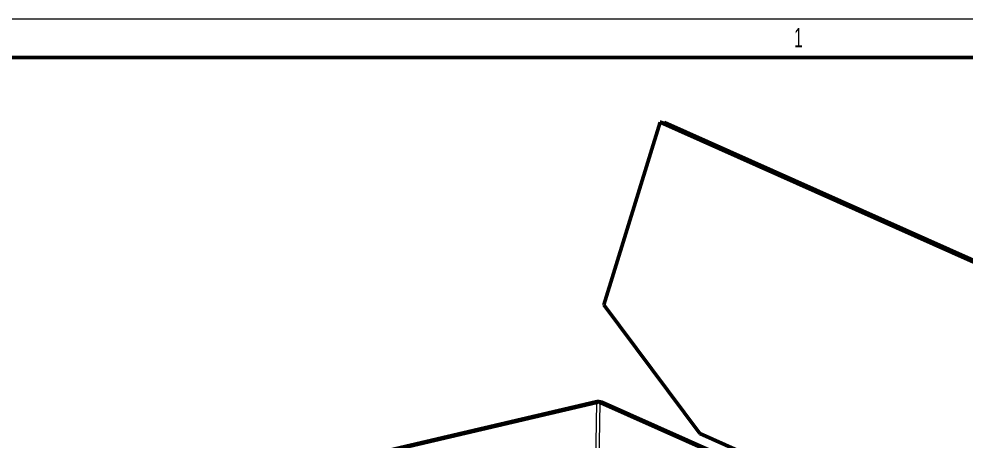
# Paper-space layout 'Лист2' of a CAD drawing. Header units: millimetres. Extents: x 0 to 420, y 0 to 297.
# Drawn here: x 213.8 to 336.7, y 242.2 to 297 of the extents above; entities that cross this region are included whole.
import ezdxf

# ---------------------------------------------------------------- set-up
doc = ezdxf.new("R2010")
doc.units = ezdxf.units.MM
doc.layers.add('ОСНОВНОЙ', color=7, linetype='Continuous', lineweight=25)
doc.styles.add('SLDTEXTSTYLE1', font='TXT', dxfattribs={"width": 0.605})

psp = doc.layouts.new('Лист2')

# ---------------------------------------------------------------- linework, layer by layer
at = {"color": 7, "linetype": 'Continuous', "lineweight": 18}
psp.add_line((0, 297), (420, 297), dxfattribs=at)
at = {"color": 7, "linetype": 'Continuous', "lineweight": 50}
for p, q in [((20, 292), (415, 292)), ((297.02, 283.61), (289.72, 259.85)), ((354.81, 257.8), (297.02, 283.61)), ((297.02, 283.61), (297.13, 283.58)), ((354.92, 257.78), (297.13, 283.58)), ((297.6, 283.53), (297.48, 283.5)), ((352.74, 258.82), (297.48, 283.5)), ((297.48, 283.5), (297.48, 283.43)), ((352.78, 258.88), (297.6, 283.53)), ((289.72, 259.85), (302.19, 243.15)), ((288.62, 247.27), (249.75, 238.18)), ((288.8, 247.19), (249.94, 238.1)), ((303.97, 240.58), (289.22, 247.17)), ((304.21, 240.64), (289.46, 247.22)), ((302.19, 243.15), (341.75, 225.48))]:
    psp.add_line(p, q, dxfattribs=at)
at = {"color": 8, "linetype": 'Continuous', "lineweight": 18}
for p, q in [((288.8, 247.19), (288.62, 247.27)), ((288.48, 227.6), (288.8, 247.19)), ((288.9, 227.69), (289.22, 247.17)), ((289.46, 247.22), (289.22, 247.17))]:
    psp.add_line(p, q, dxfattribs=at)
at = {"color": 7, "linetype": 'Continuous', "lineweight": 50}
for centre, radius, start, end in [((288.96, 245.79), 1.52, 70.4474, 102.7156), ((288.97, 246.45), 0.757, 70.4458, 102.7172)]:
    psp.add_arc(centre, radius, start, end, dxfattribs=at)
at = {"layer": 'ОСНОВНОЙ', "linetype": 'Continuous', "lineweight": 18}
for p, q in [((20, 292), (415, 292)), ((217.5, 292), (217.5, 292))]:
    psp.add_line(p, q, dxfattribs=at)

# ---------------------------------------------------------------- texts
at = {"layer": 'ОСНОВНОЙ', "insert": (314.98, 295.82), "char_height": 2.5, "attachment_point": 2, "style": 'SLDTEXTSTYLE1'}
psp.add_mtext('1', dxfattribs=at)

doc.saveas('drawing.dxf')
